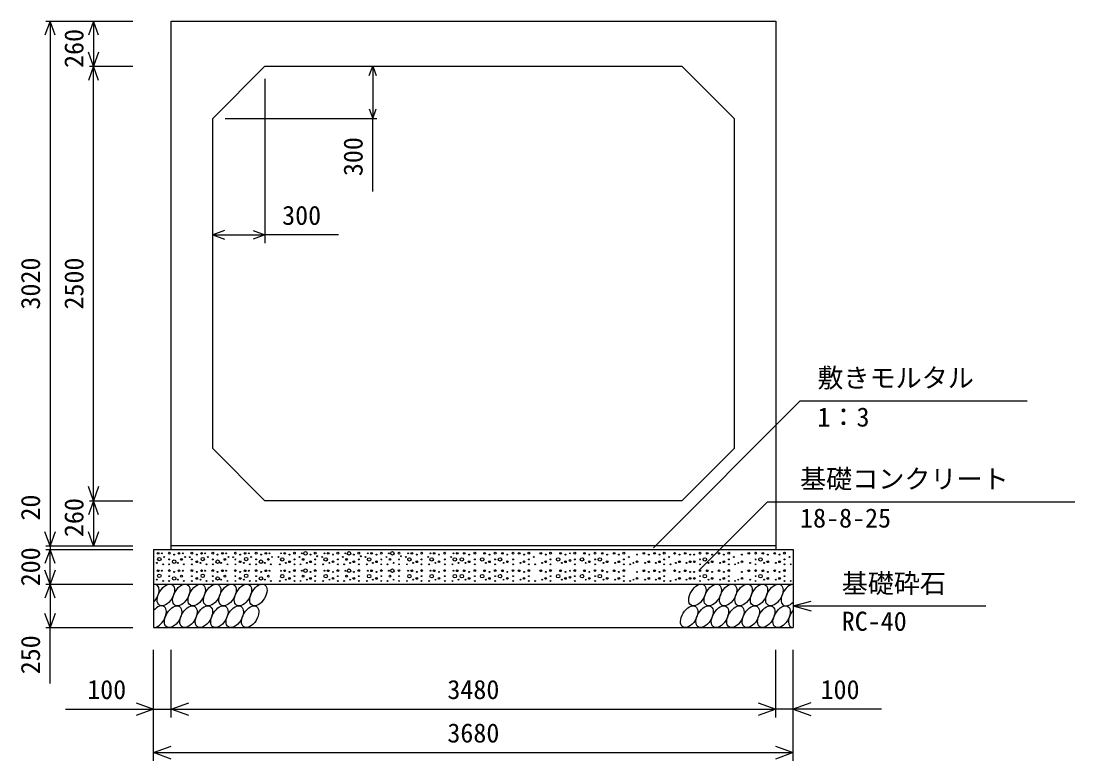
# Model space of a CAD drawing. Units: millimetres, scale not verified. Extents: x -100800 to 100800, y -35640 to 35640.
# Drawn here: x 67676 to 73740, y -13117 to -8860 of the extents above; entities that cross this region are included whole.
import ezdxf
from ezdxf.enums import TextEntityAlignment as Align

# ---------------------------------------------------------------- set-up
doc = ezdxf.new("R2010")
doc.units = ezdxf.units.MM
doc.header["$LTSCALE"] = 120
for name, color, linetype, lineweight in [('0-0_DIM', 7, 'Continuous', 25), ('0-2_HATCH', 6, 'Continuous', 25), ('0-5_OUTLINE', 3, 'Continuous', 25)]:
    doc.layers.add(name, color=color, linetype=linetype, lineweight=lineweight)
doc.styles.add('ＭＳ ゴシック', font='')
doc.styles.get('ＭＳ ゴシック').set_extended_font_data('MS Gothic')

msp = doc.modelspace()

# ---------------------------------------------------------------- linework, layer by layer
at = {"layer": '0-0_DIM'}
for p, q in [((67819, -8859.7), (68319.1, -8859.7)), ((67843, -8859.7), (67843, -11879.7)), ((68093, -8859.7), (68093, -9119.7)), ((68069, -9119.7), (68319.1, -9119.7)), ((68093, -11619.7), (68093, -9119.7)), ((69699.5, -9119.7), (69699.5, -9419.7)), ((69079.1, -9191.7), (69079.1, -10138.3)), ((68851.1, -9419.7), (69723.5, -9419.7)), ((69699.5, -9840.5), (69699.5, -9419.7)), ((68779.1, -10090.3), (69079.1, -10090.3)), ((69503.2, -10090.3), (69079.1, -10090.3)), ((72159, -11045.8), (71314.9, -11889.8)), ((72159, -11045.8), (73464.7, -11045.8)), ((68069, -11619.7), (68319.1, -11619.7)), ((68093, -11619.7), (68093, -11879.7)), ((71971.3, -11626.9), (71578.5, -12019.7)), ((71971.3, -11626.9), (73740.3, -11626.9)), ((67819, -11879.7), (68319.1, -11879.7)), ((67843, -11879.7), (67843, -11899.7)), ((67819, -11899.7), (68319.1, -11899.7)), ((67843, -12099.7), (67843, -11899.7)), ((67819, -12099.7), (68319.1, -12099.7)), ((67843, -12099.7), (67843, -12349.7)), ((72119.1, -12224.7), (72223.4, -12196.7)), ((72119.1, -12224.7), (73228, -12224.7)), ((72119.1, -12224.7), (72223.4, -12252.7)), ((67819, -12349.7), (68319.1, -12349.7)), ((67843, -12671.8), (67843, -12349.7)), ((68439.1, -13116.9), (68439.1, -12477.3)), ((68539.1, -12866.9), (68539.1, -12477.3)), ((72019.1, -12866.9), (72019.1, -12477.3)), ((72119.1, -13116.9), (72119.1, -12477.3)), ((67931.1, -12818.9), (68439.1, -12818.9)), ((68439.1, -12818.9), (68539.1, -12818.9)), ((68539.1, -12818.9), (72019.1, -12818.9)), ((68439.1, -13068.9), (72119.1, -13068.9))]:
    msp.add_line(p, q, dxfattribs=at)
for points in [[(67872.6, -8940.9), (67843, -8859.7), (67813.5, -8940.9)], [(68122.6, -8940.9), (68093, -8859.7), (68063.5, -8940.9)], [(68122.6, -9038.5), (68093, -9119.7), (68063.5, -9038.5)], [(68122.6, -9200.9), (68093, -9119.7), (68063.5, -9200.9)], [(69679.8, -9173.8), (69699.5, -9119.7), (69719.2, -9173.8)], [(69679.8, -9365.6), (69699.5, -9419.7), (69719.2, -9365.6)], [(68846.8, -10065.7), (68779.1, -10090.3), (68846.8, -10115)], [(69011.4, -10065.7), (69079.1, -10090.3), (69011.4, -10115)], [(68122.6, -11538.5), (68093, -11619.7), (68063.5, -11538.5)], [(68122.6, -11700.9), (68093, -11619.7), (68063.5, -11700.9)], [(67872.6, -11798.5), (67843, -11879.7), (67813.5, -11798.5)], [(68122.6, -11798.5), (68093, -11879.7), (68063.5, -11798.5)], [(67872.6, -11980.9), (67843, -11899.7), (67813.5, -11980.9)], [(67872.6, -12018.5), (67843, -12099.7), (67813.5, -12018.5)], [(67872.6, -12180.9), (67843, -12099.7), (67813.5, -12180.9)], [(67872.6, -12268.5), (67843, -12349.7), (67813.5, -12268.5)], [(68337.6, -12782), (68439.1, -12818.9), (68337.6, -12855.9)], [(68640.6, -12855.9), (68539.1, -12818.9), (68640.6, -12782)], [(71917.6, -12782), (72019.1, -12818.9), (71917.6, -12855.9)], [(72220.6, -12782), (72119.1, -12818.9), (72220.6, -12855.9)], [(72627.1, -12818.9), (72119.1, -12818.9), (72019.1, -12818.9)], [(68540.6, -13105.9), (68439.1, -13068.9), (68540.6, -13032)], [(72017.6, -13032), (72119.1, -13068.9), (72017.6, -13105.9)]]:
    msp.add_lwpolyline(points, dxfattribs=at)
at = {"layer": '0-2_HATCH'}
for centre, radius in [((68465.1, -11922.5), 5), ((68471.7, -11955.5), 10), ((68486.2, -11922.5), 2.5), ((68500.2, -11943.5), 2.5), ((68529.1, -11921.6), 5), ((68557.1, -11929.5), 2.5), ((68585.1, -11922.5), 5), ((68606.2, -11922.5), 2.5), ((68620.2, -11943.5), 2.5), ((68646.7, -11944.4), 2.5), ((68659.1, -11921.6), 5), ((68687.1, -11929.5), 2.5), ((68715.1, -11922.5), 5), ((68721.7, -11955.5), 10), ((68736.2, -11922.5), 2.5), ((68750.2, -11943.5), 2.5), ((68779.1, -11921.6), 5), ((68807.1, -11929.5), 2.5), ((68835.1, -11922.5), 5), ((68856.2, -11922.5), 2.5), ((68870.2, -11943.5), 2.5), ((68896.7, -11944.4), 2.5), ((68909.1, -11921.6), 5), ((68937.1, -11929.5), 2.5), ((68965.1, -11922.5), 5), ((68971.7, -11955.5), 10), ((68986.2, -11922.5), 2.5), ((69000.2, -11943.5), 2.5), ((69029.1, -11921.6), 5), ((69057.1, -11929.5), 2.5), ((69085.1, -11922.5), 5), ((69106.2, -11922.5), 2.5), ((69120.2, -11943.5), 2.5), ((69158, -11943.5), 2.5), ((69172, -11922.5), 2.5), ((69193.1, -11922.5), 5), ((69221.1, -11929.5), 2.5), ((69249.1, -11921.6), 5), ((69278, -11943.5), 2.5), ((69292, -11922.5), 2.5), ((69313.1, -11922.5), 10), ((69341.1, -11929.5), 2.5), ((69369.1, -11921.6), 5), ((69380.5, -11939.2), 2.5), ((69408, -11943.5), 2.5), ((69422, -11922.5), 2.5), ((69443.1, -11922.5), 5), ((69471.1, -11929.5), 2.5), ((69499.1, -11921.6), 5), ((69528, -11943.5), 2.5), ((69542, -11922.5), 2.5), ((69563.1, -11922.5), 10), ((69591.1, -11929.5), 2.5), ((69619.1, -11921.6), 5), ((69630.5, -11939.2), 2.5), ((69658, -11943.5), 2.5), ((69672, -11922.5), 2.5), ((69693.1, -11922.5), 5), ((69721.1, -11929.5), 2.5), ((69749.1, -11921.6), 5), ((69778, -11943.5), 2.5), ((69792, -11922.5), 2.5), ((69813.1, -11922.5), 10), ((69851, -11921.6), 5), ((69862.3, -11939.2), 2.5), ((69889.8, -11943.5), 2.5), ((69903.9, -11922.5), 2.5), ((69924.9, -11922.5), 5), ((69952.9, -11929.5), 2.5), ((69981, -11921.6), 5), ((70017.9, -11943.5), 2.5), ((70031.9, -11922.5), 2.5), ((70052.9, -11922.5), 5), ((70081, -11929.5), 2.5), ((70113.9, -11921.6), 5), ((70150.8, -11943.5), 2.5), ((70164.8, -11922.5), 2.5), ((70185.9, -11922.5), 5), ((70226.5, -11922.5), 5), ((70254.6, -11929.5), 2.5), ((70287.5, -11921.6), 5), ((70343.4, -11922.5), 5), ((70371.4, -11929.5), 2.5), ((70404.3, -11921.6), 5), ((70446.1, -11922.5), 5), ((70474.1, -11929.5), 2.5), ((70507, -11921.6), 5), ((70542.3, -11922.5), 5), ((70570.3, -11929.5), 2.5), ((70598.4, -11921.6), 5), ((70627.2, -11943.5), 2.5), ((70667.1, -11922.5), 5), ((70695.1, -11929.5), 2.5), ((70723.2, -11921.6), 5), ((70780.5, -11922.5), 5), ((70808.6, -11929.5), 2.5), ((70834.7, -11922.5), 2.5), ((70862, -11921.6), 5), ((70917.9, -11922.5), 5), ((70946, -11929.5), 2.5), ((70978.9, -11921.6), 5), ((71020.6, -11922.5), 5), ((71048.7, -11929.5), 2.5), ((71088.4, -11922.5), 5), ((71116.4, -11929.5), 2.5), ((71144.5, -11921.6), 5), ((71173.4, -11943.5), 2.5), ((71220.4, -11929.5), 2.5), ((71260.2, -11922.5), 5), ((71288.2, -11929.5), 2.5), ((71321.3, -11922.5), 5), ((71349.3, -11929.5), 2.5), ((71377.3, -11921.6), 5), ((71406.2, -11943.5), 2.5), ((71436.9, -11922.5), 5), ((71465, -11929.5), 2.5), ((71498, -11922.5), 5), ((71526.1, -11929.5), 2.5), ((71550, -11929.5), 2.5), ((71582.9, -11921.6), 5), ((71624.6, -11922.5), 5), ((71652.6, -11929.5), 2.5), ((71692.4, -11922.5), 5), ((71720.4, -11929.5), 2.5), ((71748.5, -11921.6), 5), ((71777.3, -11943.5), 2.5), ((71824.4, -11929.5), 2.5), ((71864.1, -11922.5), 5), ((71903.2, -11921.6), 5), ((71945, -11922.5), 5), ((71973, -11929.5), 2.5), ((72012.8, -11922.5), 5), ((72040.8, -11929.5), 2.5), ((72068.8, -11921.6), 5), ((72097.7, -11943.5), 2.5), ((68458.1, -11977.7), 2.5), ((68493.2, -11985.6), 2.5), ((68529.1, -11957.5), 2.5), ((68529.1, -11985.6), 2.5), ((68557.1, -11970.7), 10), ((68578.1, -11977.7), 2.5), ((68599.2, -11957.5), 5), ((68613.2, -11985.6), 2.5), ((68659.1, -11957.5), 2.5), ((68659.1, -11985.6), 2.5), ((68687.1, -11970.7), 5), ((68708.1, -11977.7), 2.5), ((68743.2, -11985.6), 2.5), ((68779.1, -11957.5), 2.5), ((68779.1, -11985.6), 2.5), ((68807.1, -11970.7), 10), ((68828.1, -11977.7), 2.5), ((68849.2, -11957.5), 5), ((68863.2, -11985.6), 2.5), ((68909.1, -11957.5), 2.5), ((68909.1, -11985.6), 2.5), ((68937.1, -11970.7), 5), ((68958.1, -11977.7), 2.5), ((68993.2, -11985.6), 2.5), ((69029.1, -11957.5), 2.5), ((69029.1, -11985.6), 2.5), ((69057.1, -11970.7), 10), ((69078.1, -11977.7), 2.5), ((69099.2, -11957.5), 5), ((69113.2, -11985.6), 2.5), ((69165, -11985.6), 2.5), ((69179, -11957.5), 10), ((69200.1, -11977.7), 2.5), ((69221.1, -11970.7), 5), ((69249.1, -11957.5), 2.5), ((69249.1, -11985.6), 2.5), ((69285, -11985.6), 2.5), ((69299, -11957.5), 5), ((69320.1, -11977.7), 2.5), ((69341.1, -11970.7), 5), ((69369.1, -11957.5), 2.5), ((69369.1, -11985.6), 2.5), ((69415, -11985.6), 2.5), ((69429, -11957.5), 10), ((69450.1, -11977.7), 2.5), ((69471.1, -11970.7), 5), ((69499.1, -11957.5), 2.5), ((69499.1, -11985.6), 2.5), ((69535, -11985.6), 2.5), ((69549, -11957.5), 5), ((69570.1, -11977.7), 2.5), ((69591.1, -11970.7), 5), ((69619.1, -11957.5), 2.5), ((69619.1, -11985.6), 2.5), ((69665, -11985.6), 2.5), ((69679, -11957.5), 10), ((69700.1, -11977.7), 2.5), ((69721.1, -11970.7), 5), ((69749.1, -11957.5), 2.5), ((69749.1, -11985.6), 2.5), ((69785, -11985.6), 2.5), ((69799, -11957.5), 5), ((69820.1, -11977.7), 2.5), ((69851, -11957.5), 2.5), ((69851, -11985.6), 2.5), ((69896.8, -11985.6), 2.5), ((69910.9, -11957.5), 10), ((69931.9, -11977.7), 2.5), ((69952.9, -11970.7), 5), ((69981, -11957.5), 2.5), ((69981, -11985.6), 2.5), ((70024.9, -11985.6), 2.5), ((70038.9, -11957.5), 10), ((70060, -11977.7), 2.5), ((70081, -11970.7), 5), ((70113.9, -11957.5), 2.5), ((70113.9, -11985.6), 2.5), ((70157.8, -11985.6), 2.5), ((70171.9, -11957.5), 10), ((70192.9, -11977.7), 2.5), ((70212.5, -11957.5), 10), ((70233.6, -11977.7), 2.5), ((70254.6, -11970.7), 5), ((70287.5, -11957.5), 2.5), ((70287.5, -11985.6), 2.5), ((70329.4, -11957.5), 10), ((70350.4, -11977.7), 2.5), ((70371.4, -11970.7), 5), ((70404.3, -11957.5), 2.5), ((70404.3, -11985.6), 2.5), ((70432.1, -11957.5), 10), ((70453.1, -11977.7), 2.5), ((70474.1, -11970.7), 5), ((70507, -11957.5), 2.5), ((70507, -11985.6), 2.5), ((70549.3, -11977.7), 2.5), ((70570.3, -11970.7), 5), ((70598.4, -11957.5), 2.5), ((70598.4, -11985.6), 2.5), ((70634.2, -11985.6), 2.5), ((70674.1, -11977.7), 2.5), ((70695.1, -11970.7), 5), ((70723.2, -11957.5), 2.5), ((70723.2, -11985.6), 2.5), ((70766.5, -11957.5), 10), ((70787.5, -11977.7), 2.5), ((70808.6, -11970.7), 5), ((70834.7, -11963.7), 5), ((70862, -11957.5), 2.5), ((70862, -11985.6), 2.5), ((70903.9, -11957.5), 10), ((70925, -11977.7), 2.5), ((70946, -11970.7), 5), ((70978.9, -11957.5), 2.5), ((70978.9, -11985.6), 2.5), ((71006.6, -11957.5), 10), ((71027.6, -11977.7), 2.5), ((71048.7, -11970.7), 5), ((71095.4, -11977.7), 2.5), ((71116.4, -11970.7), 5), ((71144.5, -11957.5), 2.5), ((71144.5, -11985.6), 2.5), ((71180.4, -11985.6), 2.5), ((71199.4, -11977.7), 2.5), ((71220.4, -11970.7), 5), ((71267.2, -11977.7), 2.5), ((71288.2, -11970.7), 5), ((71328.3, -11977.7), 2.5), ((71349.3, -11970.7), 5), ((71377.3, -11957.5), 2.5), ((71377.3, -11985.6), 2.5), ((71413.2, -11985.6), 2.5), ((71444, -11977.7), 2.5), ((71465, -11970.7), 5), ((71505, -11977.7), 2.5), ((71526.1, -11970.7), 5), ((71550, -11970.7), 5), ((71582.9, -11957.5), 2.5), ((71582.9, -11985.6), 2.5), ((71610.6, -11957.5), 10), ((71631.6, -11977.7), 2.5), ((71652.6, -11970.7), 5), ((71699.4, -11977.7), 2.5), ((71720.4, -11970.7), 5), ((71748.5, -11957.5), 2.5), ((71748.5, -11985.6), 2.5), ((71784.3, -11985.6), 2.5), ((71803.4, -11977.7), 2.5), ((71824.4, -11970.7), 5), ((71871.1, -11977.7), 2.5), ((71903.2, -11957.5), 2.5), ((71903.2, -11985.6), 2.5), ((71931, -11957.5), 10), ((71952, -11977.7), 2.5), ((71973, -11970.7), 5), ((72019.8, -11977.7), 2.5), ((72040.8, -11970.7), 5), ((72068.8, -11957.5), 2.5), ((72068.8, -11985.6), 2.5), ((72104.7, -11985.6), 2.5), ((68465.1, -12022.5), 5), ((68471.7, -12051.6), 10), ((68486.2, -12022.5), 2.5), ((68529.1, -12021.6), 5), ((68529.1, -12053.6), 2.5), ((68557.1, -12066.8), 10), ((68557.1, -12029.5), 2.5), ((68585.1, -12022.5), 5), ((68599.2, -12053.6), 5), ((68606.2, -12022.5), 2.5), ((68659.1, -12021.6), 5), ((68659.1, -12053.6), 2.5), ((68687.1, -12066.8), 5), ((68687.1, -12029.5), 2.5), ((68715.1, -12022.5), 5), ((68721.7, -12051.6), 10), ((68736.2, -12022.5), 2.5), ((68779.1, -12021.6), 5), ((68779.1, -12053.6), 2.5), ((68807.1, -12066.8), 10), ((68807.1, -12029.5), 2.5), ((68835.1, -12022.5), 5), ((68849.2, -12053.6), 5), ((68856.2, -12022.5), 2.5), ((68909.1, -12021.6), 5), ((68909.1, -12053.6), 2.5), ((68937.1, -12066.8), 5), ((68937.1, -12029.5), 2.5), ((68965.1, -12022.5), 5), ((68971.7, -12051.6), 10), ((68986.2, -12022.5), 2.5), ((69029.1, -12021.6), 5), ((69029.1, -12053.6), 2.5), ((69057.1, -12066.8), 10), ((69057.1, -12029.5), 2.5), ((69085.1, -12022.5), 5), ((69099.2, -12053.6), 5), ((69106.2, -12022.5), 2.5), ((69179, -12053.6), 10), ((69172, -12022.5), 2.5), ((69193.1, -12022.5), 5), ((69221.1, -12066.8), 5), ((69221.1, -12029.5), 2.5), ((69249.1, -12021.6), 5), ((69249.1, -12053.6), 2.5), ((69292, -12022.5), 2.5), ((69299, -12053.6), 5), ((69313.1, -12022.5), 10), ((69341.1, -12066.8), 5), ((69341.1, -12029.5), 2.5), ((69369.1, -12021.6), 5), ((69369.1, -12053.6), 2.5), ((69429, -12053.6), 10), ((69422, -12022.5), 2.5), ((69443.1, -12022.5), 5), ((69471.1, -12066.8), 5), ((69471.1, -12029.5), 2.5), ((69499.1, -12021.6), 5), ((69499.1, -12053.6), 2.5), ((69542, -12022.5), 2.5), ((69549, -12053.6), 5), ((69563.1, -12022.5), 10), ((69591.1, -12066.8), 5), ((69591.1, -12029.5), 2.5), ((69619.1, -12021.6), 5), ((69619.1, -12053.6), 2.5), ((69679, -12053.6), 10), ((69672, -12022.5), 2.5), ((69693.1, -12022.5), 5), ((69721.1, -12066.8), 5), ((69721.1, -12029.5), 2.5), ((69749.1, -12021.6), 5), ((69749.1, -12053.6), 2.5), ((69792, -12022.5), 2.5), ((69799, -12053.6), 5), ((69813.1, -12022.5), 10), ((69851, -12021.6), 5), ((69851, -12053.6), 2.5), ((69910.9, -12053.6), 10), ((69903.9, -12022.5), 2.5), ((69924.9, -12022.5), 5), ((69952.9, -12066.8), 5), ((69952.9, -12029.5), 2.5), ((69981, -12021.6), 5), ((69981, -12053.6), 2.5), ((70038.9, -12053.6), 10), ((70031.9, -12022.5), 2.5), ((70052.9, -12022.5), 5), ((70081, -12066.8), 5), ((70081, -12029.5), 2.5), ((70113.9, -12021.6), 5), ((70113.9, -12053.6), 2.5), ((70171.9, -12053.6), 10), ((70164.8, -12022.5), 2.5), ((70185.9, -12022.5), 5), ((70212.5, -12053.6), 10), ((70226.5, -12022.5), 5), ((70254.6, -12066.8), 5), ((70254.6, -12029.5), 2.5), ((70287.5, -12021.6), 5), ((70287.5, -12053.6), 2.5), ((70329.4, -12053.6), 10), ((70343.4, -12022.5), 5), ((70371.4, -12066.8), 5), ((70371.4, -12029.5), 2.5), ((70404.3, -12021.6), 5), ((70404.3, -12053.6), 2.5), ((70432.1, -12053.6), 10), ((70446.1, -12022.5), 5), ((70474.1, -12066.8), 5), ((70474.1, -12029.5), 2.5), ((70507, -12021.6), 5), ((70507, -12053.6), 2.5), ((70542.3, -12022.5), 5), ((70570.3, -12066.8), 5), ((70570.3, -12029.5), 2.5), ((70598.4, -12021.6), 5), ((70598.4, -12053.6), 2.5), ((70667.1, -12022.5), 5), ((70695.1, -12066.8), 5), ((70695.1, -12029.5), 2.5), ((70723.2, -12021.6), 5), ((70723.2, -12053.6), 2.5), ((70766.5, -12053.6), 10), ((70780.5, -12022.5), 5), ((70808.6, -12066.8), 5), ((70808.6, -12029.5), 2.5), ((70834.7, -12059.8), 5), ((70834.7, -12022.5), 2.5), ((70862, -12021.6), 5), ((70862, -12053.6), 2.5), ((70903.9, -12053.6), 10), ((70917.9, -12022.5), 5), ((70946, -12066.8), 5), ((70946, -12029.5), 2.5), ((70978.9, -12021.6), 5), ((70978.9, -12053.6), 2.5), ((71006.6, -12053.6), 10), ((71020.6, -12022.5), 5), ((71048.7, -12066.8), 5), ((71048.7, -12029.5), 2.5), ((71088.4, -12022.5), 5), ((71116.4, -12066.8), 5), ((71116.4, -12029.5), 2.5), ((71144.5, -12021.6), 5), ((71144.5, -12053.6), 2.5), ((71220.4, -12066.8), 5), ((71220.4, -12029.5), 2.5), ((71260.2, -12022.5), 5), ((71288.2, -12066.8), 5), ((71288.2, -12029.5), 2.5), ((71321.3, -12022.5), 5), ((71349.3, -12066.8), 5), ((71349.3, -12029.5), 2.5), ((71377.3, -12021.6), 5), ((71377.3, -12053.6), 2.5), ((71436.9, -12022.5), 5), ((71465, -12066.8), 5), ((71465, -12029.5), 2.5), ((71498, -12022.5), 5), ((71526.1, -12066.8), 5), ((71526.1, -12029.5), 2.5), ((71550, -12066.8), 5), ((71550, -12029.5), 2.5), ((71582.9, -12021.6), 5), ((71582.9, -12053.6), 2.5), ((71610.6, -12053.6), 10), ((71624.6, -12022.5), 5), ((71652.6, -12066.8), 5), ((71652.6, -12029.5), 2.5), ((71692.4, -12022.5), 5), ((71720.4, -12066.8), 5), ((71720.4, -12029.5), 2.5), ((71748.5, -12021.6), 5), ((71748.5, -12053.6), 2.5), ((71824.4, -12066.8), 5), ((71824.4, -12029.5), 2.5), ((71864.1, -12022.5), 5), ((71903.2, -12021.6), 5), ((71903.2, -12053.6), 2.5), ((71931, -12053.6), 10), ((71945, -12022.5), 5), ((71973, -12066.8), 5), ((71973, -12029.5), 2.5), ((72012.8, -12022.5), 5), ((72040.8, -12066.8), 5), ((72040.8, -12029.5), 2.5), ((72068.8, -12021.6), 5), ((72068.8, -12053.6), 2.5), ((68458.1, -12073.8), 2.5), ((68493.2, -12081.6), 2.5), ((68529.1, -12081.6), 2.5), ((68578.1, -12073.8), 2.5), ((68613.2, -12081.6), 2.5), ((68659.1, -12081.6), 2.5), ((68708.1, -12073.8), 2.5), ((68743.2, -12081.6), 2.5), ((68779.1, -12081.6), 2.5), ((68828.1, -12073.8), 2.5), ((68863.2, -12081.6), 2.5), ((68909.1, -12081.6), 2.5), ((68958.1, -12073.8), 2.5), ((68993.2, -12081.6), 2.5), ((69029.1, -12081.6), 2.5), ((69078.1, -12073.8), 2.5), ((69113.2, -12081.6), 2.5), ((69165, -12081.6), 2.5), ((69200.1, -12073.8), 2.5), ((69249.1, -12081.6), 2.5), ((69285, -12081.6), 2.5), ((69320.1, -12073.8), 2.5), ((69369.1, -12081.6), 2.5), ((69415, -12081.6), 2.5), ((69450.1, -12073.8), 2.5), ((69499.1, -12081.6), 2.5), ((69535, -12081.6), 2.5), ((69570.1, -12073.8), 2.5), ((69619.1, -12081.6), 2.5), ((69665, -12081.6), 2.5), ((69700.1, -12073.8), 2.5), ((69749.1, -12081.6), 2.5), ((69785, -12081.6), 2.5), ((69820.1, -12073.8), 2.5), ((69851, -12081.6), 2.5), ((69896.8, -12081.6), 2.5), ((69931.9, -12073.8), 2.5), ((69981, -12081.6), 2.5), ((70024.9, -12081.6), 2.5), ((70060, -12073.8), 2.5), ((70113.9, -12081.6), 2.5), ((70157.8, -12081.6), 2.5), ((70192.9, -12073.8), 2.5), ((70233.6, -12073.8), 2.5), ((70287.5, -12081.6), 2.5), ((70350.4, -12073.8), 2.5), ((70404.3, -12081.6), 2.5), ((70453.1, -12073.8), 2.5), ((70507, -12081.6), 2.5), ((70549.3, -12073.8), 2.5), ((70598.4, -12081.6), 2.5), ((70634.2, -12081.6), 2.5), ((70674.1, -12073.8), 2.5), ((70723.2, -12081.6), 2.5), ((70787.5, -12073.8), 2.5), ((70862, -12081.6), 2.5), ((70925, -12073.8), 2.5), ((70978.9, -12081.6), 2.5), ((71027.6, -12073.8), 2.5), ((71095.4, -12073.8), 2.5), ((71144.5, -12081.6), 2.5), ((71180.4, -12081.6), 2.5), ((71199.4, -12073.8), 2.5), ((71267.2, -12073.8), 2.5), ((71328.3, -12073.8), 2.5), ((71377.3, -12081.6), 2.5), ((71413.2, -12081.6), 2.5), ((71444, -12073.8), 2.5), ((71505, -12073.8), 2.5), ((71582.9, -12081.6), 2.5), ((71631.6, -12073.8), 2.5), ((71699.4, -12073.8), 2.5), ((71748.5, -12081.6), 2.5), ((71784.3, -12081.6), 2.5), ((71803.4, -12073.8), 2.5), ((71871.1, -12073.8), 2.5), ((71903.2, -12081.6), 2.5), ((71952, -12073.8), 2.5), ((72019.8, -12073.8), 2.5), ((72068.8, -12081.6), 2.5), ((72104.7, -12081.6), 2.5)]:
    msp.add_circle(centre, radius, dxfattribs=at)
for centre, start_param, end_param in [((68420.8, -12162.2), 4.335544, 6.724593), ((72099.8, -12162.2), 0.419949, 4.357003), ((68462.3, -12287.2), 3.496422, 7.58605), ((72141.4, -12287.2), 1.28053, 3.496422)]:
    msp.add_ellipse(centre, major_axis=(36.4, 58.9), ratio=0.5792, start_param=start_param, end_param=end_param, dxfattribs=at)
for centre in [(68509.5, -12162.2), (68598.2, -12162.2), (68686.9, -12162.2), (68775.6, -12162.2), (68864.3, -12162.2), (68953, -12162.2), (69041.6, -12162.2), (71567.6, -12162.2), (71656.3, -12162.2), (71745, -12162.2), (71833.7, -12162.2), (71922.4, -12162.2), (72011.1, -12162.2), (68551, -12287.2), (68639.7, -12287.2), (68728.4, -12287.2), (68817.1, -12287.2), (68905.8, -12287.2), (68994.5, -12287.2), (71520.5, -12287.2), (71609.2, -12287.2), (71697.9, -12287.2), (71786.6, -12287.2), (71875.3, -12287.2), (71964, -12287.2), (72052.7, -12287.2)]:
    msp.add_ellipse(centre, major_axis=(36.4, 58.9), ratio=0.5792, dxfattribs=at)
at = {"layer": '0-5_OUTLINE'}
for p, q in [((68539.1, -11899.7), (68539.1, -8859.7)), ((69079.1, -9119.7), (68779.1, -9419.7)), ((69079.1, -9119.7), (71479.1, -9119.7)), ((71779.1, -9419.7), (71479.1, -9119.7)), ((68779.1, -11319.7), (68779.1, -9419.7)), ((71779.1, -9419.7), (71779.1, -11319.7)), ((68779.1, -11319.7), (69079.1, -11619.7)), ((71479.1, -11619.7), (71779.1, -11319.7)), ((71479.1, -11619.7), (69079.1, -11619.7)), ((72019.1, -11879.7), (68539.1, -11879.7)), ((68439.1, -11899.7), (68439.1, -12349.7)), ((68439.1, -11899.7), (72119.1, -11899.7)), ((72119.1, -11899.7), (72119.1, -12349.7)), ((68439.1, -12099.7), (72119.1, -12099.7)), ((68439.1, -12349.7), (72119.1, -12349.7))]:
    msp.add_line(p, q, dxfattribs=at)
msp.add_lwpolyline([(68539.1, -8859.7), (72019.1, -8859.7), (72019.1, -11899.7)], dxfattribs=at)

# ---------------------------------------------------------------- texts
at = {"layer": '0-0_DIM', "style": 'ＭＳ ゴシック'}
for s, p in [('260', (68068, -9129.4)), ('300', (69674.5, -9752)), ('3020', (67818, -10519.7)), ('2500', (68068, -10519.7)), ('20', (67818, -11733.8)), ('260', (68068, -11828.9)), ('200', (67818, -12112.2)), ('250', (67818, -12618.5))]:
    msp.add_text(s, height=110, rotation=90, dxfattribs=at).set_placement(p, align=Align.BOTTOM_LEFT)
for s, p in [('300', (69178.3, -10065.3)), ('敷きモルタル', (72258.6, -11000.8)), ('1：3', (72258.6, -11226)), ('基礎コンクリート', (72158.6, -11582)), ('18-8-25', (72158.6, -11807.1)), ('基礎砕石', (72398.3, -12183.5)), ('RC-40', (72398.3, -12401.1)), ('100', (68056.7, -12793.9)), ('3480', (70129.1, -12793.9)), ('100', (72276.5, -12793.9)), ('3680', (70129.1, -13043.9))]:
    msp.add_text(s, height=110, dxfattribs=at).set_placement(p, align=Align.BOTTOM_LEFT)

doc.saveas('drawing.dxf')
